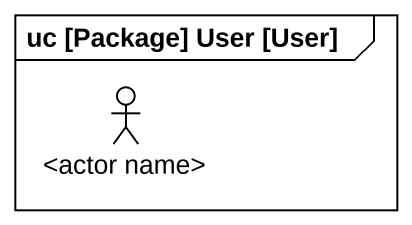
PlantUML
@startuml
mainframe uc [Package] User [User]
actor "<actor name>" as actor_name
@enduml
